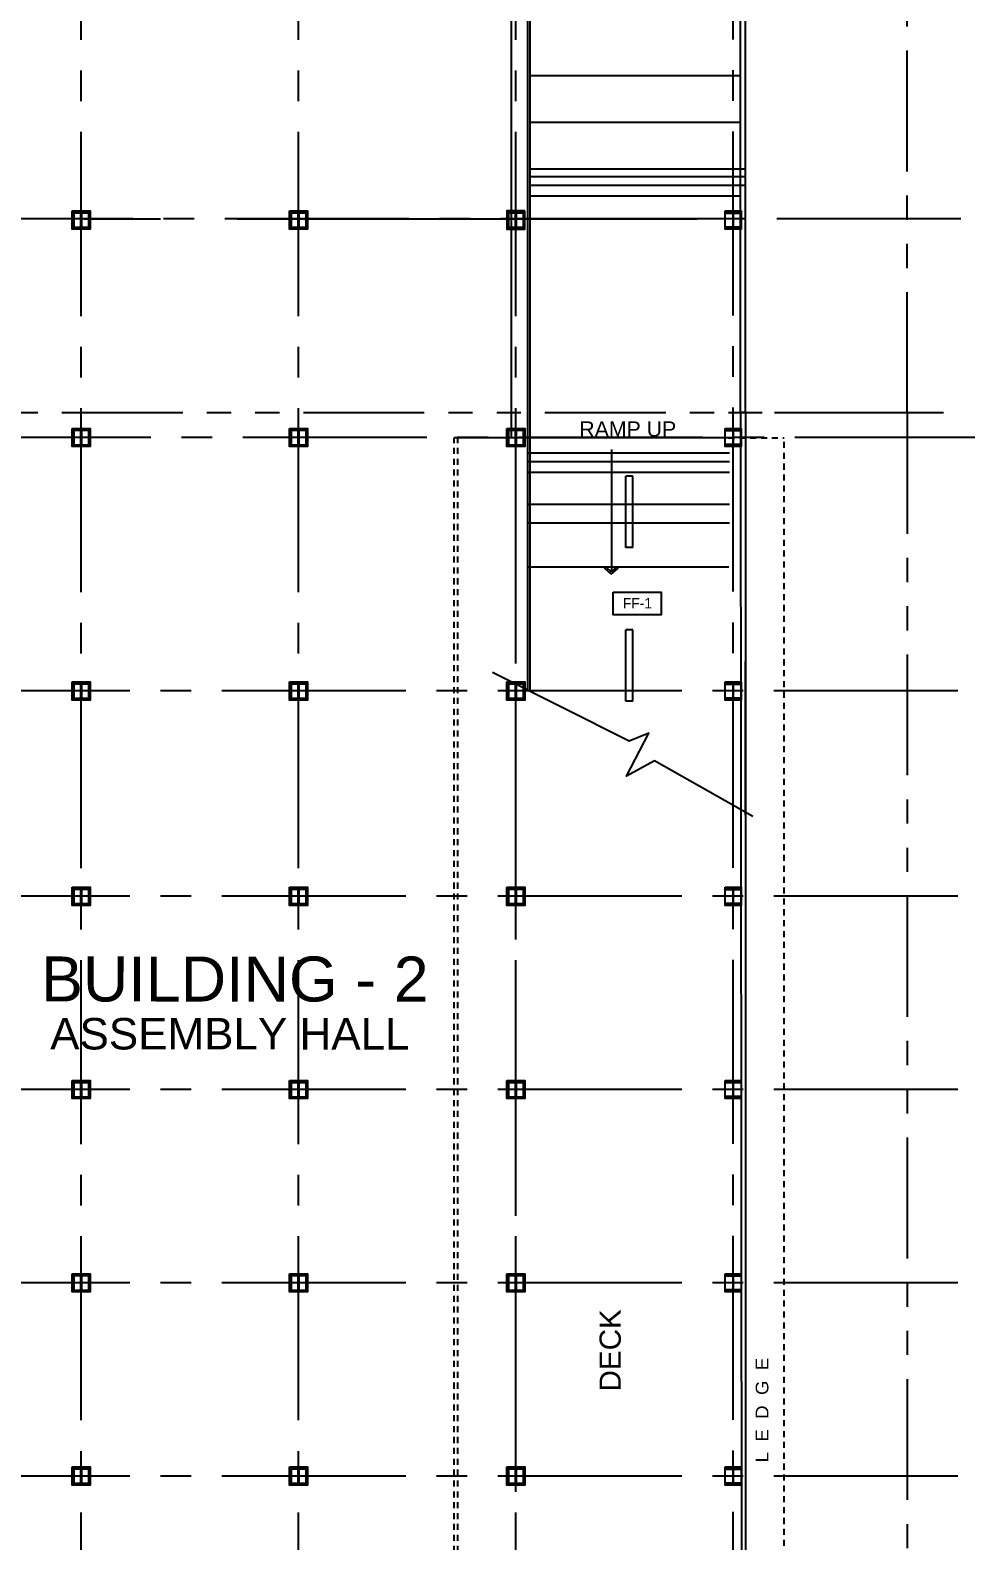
# Model space of a CAD drawing. Header units: millimetres. Extents: x 2148 to 2681, y 758 to 986.
# Drawn here: x 2435.99 to 2455.36, y 937.63 to 968.9 of the extents above; entities that cross this region are included whole.
import ezdxf

# ---------------------------------------------------------------- set-up
doc = ezdxf.new("R2010")
doc.units = ezdxf.units.MM
for name, pattern in [('CENTER2', [28.575, 19.05, -3.175, 3.175, -3.175]), ('HIDDEN', [0.375, 0.25, -0.125]), ('PHANTOM2', [1.25, 0.625, -0.125, 0.125, -0.125, 0.125, -0.125])]:
    doc.linetypes.add(name, pattern=pattern)
for name, color, linetype in [('3TX-TITLE', 3, 'Continuous'), ('cladding', 2, 'Continuous'), ('COL-EX', 2, 'Continuous'), ('COL-IN', 2, 'Continuous'), ('D', 1, 'Continuous'), ('DR', 7, 'Continuous'), ('ELAYOUT', 4, 'Continuous'), ('FIXTURE', 1, 'Continuous'), ('HATCH', 8, 'Continuous'), ('S_GRID LINES', 252, 'Continuous'), ('TEXT', 6, 'Continuous')]:
    doc.layers.add(name, color=color, linetype=linetype)
doc.styles.add('MMTX$0$ESMX$0$X-OPTA1D', font='x-opta1d')
doc.styles.add('SWISS', font='swissl.ttf')

msp = doc.modelspace()

# ---------------------------------------------------------------- linework, layer by layer
at = {"ltscale": 0.5, "elevation": 0}
msp.add_lwpolyline([(2448.0615716, 957.2694403), (2449.0539463, 957.2694403), (2449.0539463, 956.7997052), (2448.0615716, 956.7997052)], close=True, dxfattribs=at)
at = {"layer": '3TX-TITLE', "linetype": 'PHANTOM2', "ltscale": 4}
for q in [(2454.1496173, 981.6577326, 0), (2454.1496173, 922.9776771, 0)]:
    msp.add_line((2454.1496173, 960.9754912, 0), q, dxfattribs=at)
at = {"layer": '3TX-TITLE', "linetype": 'PHANTOM2', "ltscale": 4, "elevation": 0}
for points in [[(2454.1496173, 960.9754912), (2391.8018229, 960.9754912), (2391.8018229, 922.9776771), (2454.1496173, 922.9776771)], [(2454.8996173, 960.9754912), (2450.448657, 960.9754912)]]:
    msp.add_lwpolyline(points, dxfattribs=at)
at = {"layer": 'cladding', "elevation": 0}
for points in [[(2436.8589329, 965.156811), (2437.2339329, 965.156811), (2437.2339329, 964.781811), (2436.8589329, 964.781811)], [(2441.3589329, 965.156811), (2441.7339329, 965.156811), (2441.7339329, 964.781811), (2441.3589329, 964.781811)], [(2446.2339329, 965.156811), (2445.8589329, 965.156811), (2445.8589329, 964.781811), (2446.2339329, 964.781811)], [(2450.3839329, 965.156811), (2450.7089329, 965.156811), (2450.7089329, 964.781811), (2450.3839329, 964.781811)], [(2436.8589329, 960.656811), (2437.2339329, 960.656811), (2437.2339329, 960.281811), (2436.8589329, 960.281811)], [(2441.3589329, 960.656811), (2441.7339329, 960.656811), (2441.7339329, 960.281811), (2441.3589329, 960.281811)], [(2445.8589329, 960.656811), (2446.2339329, 960.656811), (2446.2339329, 960.281811), (2445.8589329, 960.281811)], [(2450.3839329, 960.656811), (2450.7089329, 960.656811), (2450.7089329, 960.281811), (2450.3839329, 960.281811)], [(2436.8589329, 955.406811), (2437.2339329, 955.406811), (2437.2339329, 955.031811), (2436.8589329, 955.031811)], [(2441.3589329, 955.406811), (2441.7339329, 955.406811), (2441.7339329, 955.031811), (2441.3589329, 955.031811)], [(2445.8589329, 955.406811), (2446.2339329, 955.406811), (2446.2339329, 955.031811), (2445.8589329, 955.031811)], [(2450.3839329, 955.406811), (2450.7089329, 955.406811), (2450.7089329, 955.031811), (2450.3839329, 955.031811)], [(2436.8589329, 951.156811), (2437.2339329, 951.156811), (2437.2339329, 950.781811), (2436.8589329, 950.781811)], [(2441.3589329, 951.156811), (2441.7339329, 951.156811), (2441.7339329, 950.781811), (2441.3589329, 950.781811)], [(2445.8589329, 951.156811), (2446.2339329, 951.156811), (2446.2339329, 950.781811), (2445.8589329, 950.781811)], [(2450.3839329, 951.156811), (2450.7089329, 951.156811), (2450.7089329, 950.781811), (2450.3839329, 950.781811)], [(2436.8589329, 947.156811), (2437.2339329, 947.156811), (2437.2339329, 946.781811), (2436.8589329, 946.781811)], [(2441.3589329, 947.156811), (2441.7339329, 947.156811), (2441.7339329, 946.781811), (2441.3589329, 946.781811)], [(2445.8589329, 947.156811), (2446.2339329, 947.156811), (2446.2339329, 946.781811), (2445.8589329, 946.781811)], [(2450.3839329, 947.156811), (2450.7089329, 947.156811), (2450.7089329, 946.781811), (2450.3839329, 946.781811)], [(2436.8589329, 943.156811), (2437.2339329, 943.156811), (2437.2339329, 942.781811), (2436.8589329, 942.781811)], [(2441.3589329, 943.156811), (2441.7339329, 943.156811), (2441.7339329, 942.781811), (2441.3589329, 942.781811)], [(2445.8589329, 943.156811), (2446.2339329, 943.156811), (2446.2339329, 942.781811), (2445.8589329, 942.781811)], [(2450.3839329, 943.156811), (2450.7089329, 943.156811), (2450.7089329, 942.781811), (2450.3839329, 942.781811)], [(2436.8589329, 939.156811), (2437.2339329, 939.156811), (2437.2339329, 938.781811), (2436.8589329, 938.781811)], [(2441.3589329, 939.156811), (2441.7339329, 939.156811), (2441.7339329, 938.781811), (2441.3589329, 938.781811)], [(2445.8589329, 939.156811), (2446.2339329, 939.156811), (2446.2339329, 938.781811), (2445.8589329, 938.781811)], [(2450.3839329, 939.156811), (2450.7089329, 939.156811), (2450.7089329, 938.781811), (2450.3839329, 938.781811)]]:
    msp.add_lwpolyline(points, close=True, dxfattribs=at)
at = {"layer": 'COL-EX'}
for points in [[(2450.5564709, 965.114311), (2450.6989709, 965.114311), (2450.6989709, 965.144311), (2450.3989709, 965.144311), (2450.3989709, 965.114311), (2450.5414709, 965.114311), (2450.5414709, 964.824311), (2450.3989709, 964.824311), (2450.3989709, 964.794311), (2450.6989709, 964.794311), (2450.6989709, 964.824311), (2450.5564709, 964.824311)], [(2450.5564709, 960.614311), (2450.6989709, 960.614311), (2450.6989709, 960.644311), (2450.3989709, 960.644311), (2450.3989709, 960.614311), (2450.5414709, 960.614311), (2450.5414709, 960.324311), (2450.3989709, 960.324311), (2450.3989709, 960.294311), (2450.6989709, 960.294311), (2450.6989709, 960.324311), (2450.5564709, 960.324311)], [(2450.5564709, 955.364311), (2450.6989709, 955.364311), (2450.6989709, 955.394311), (2450.3989709, 955.394311), (2450.3989709, 955.364311), (2450.5414709, 955.364311), (2450.5414709, 955.074311), (2450.3989709, 955.074311), (2450.3989709, 955.044311), (2450.6989709, 955.044311), (2450.6989709, 955.074311), (2450.5564709, 955.074311)], [(2450.5564709, 951.114311), (2450.6989709, 951.114311), (2450.6989709, 951.144311), (2450.3989709, 951.144311), (2450.3989709, 951.114311), (2450.5414709, 951.114311), (2450.5414709, 950.824311), (2450.3989709, 950.824311), (2450.3989709, 950.794311), (2450.6989709, 950.794311), (2450.6989709, 950.824311), (2450.5564709, 950.824311)], [(2450.5564709, 947.114311), (2450.6989709, 947.114311), (2450.6989709, 947.144311), (2450.3989709, 947.144311), (2450.3989709, 947.114311), (2450.5414709, 947.114311), (2450.5414709, 946.824311), (2450.3989709, 946.824311), (2450.3989709, 946.794311), (2450.6989709, 946.794311), (2450.6989709, 946.824311), (2450.5564709, 946.824311)], [(2450.5564709, 943.114311), (2450.6989709, 943.114311), (2450.6989709, 943.144311), (2450.3989709, 943.144311), (2450.3989709, 943.114311), (2450.5414709, 943.114311), (2450.5414709, 942.824311), (2450.3989709, 942.824311), (2450.3989709, 942.794311), (2450.6989709, 942.794311), (2450.6989709, 942.824311), (2450.5564709, 942.824311)], [(2450.5564709, 939.114311), (2450.6989709, 939.114311), (2450.6989709, 939.144311), (2450.3989709, 939.144311), (2450.3989709, 939.114311), (2450.5414709, 939.114311), (2450.5414709, 938.824311), (2450.3989709, 938.824311), (2450.3989709, 938.794311), (2450.6989709, 938.794311), (2450.6989709, 938.824311), (2450.5564709, 938.824311)]]:
    msp.add_lwpolyline(points, close=True, dxfattribs=at)
at = {"layer": 'COL-IN'}
for p, q in [((2436.8739709, 965.144311), (2437.2239709, 965.144311)), ((2436.8739709, 964.794311), (2436.8739709, 965.144311)), ((2436.8739709, 965.119311), (2437.2239709, 965.119311)), ((2436.8989709, 964.819311), (2436.8989709, 965.119311)), ((2437.0364709, 964.819311), (2437.0364709, 965.119311)), ((2437.0614709, 964.819311), (2437.0614709, 965.119311)), ((2437.1989709, 965.119311), (2437.1989709, 964.819311)), ((2437.2239709, 965.144311), (2437.2239709, 964.794311)), ((2441.3739709, 965.144311), (2441.7239709, 965.144311)), ((2441.3739709, 964.794311), (2441.3739709, 965.144311)), ((2441.3739709, 965.119311), (2441.7239709, 965.119311)), ((2441.3989709, 964.819311), (2441.3989709, 965.119311)), ((2441.5364709, 964.819311), (2441.5364709, 965.119311)), ((2441.5614709, 964.819311), (2441.5614709, 965.119311)), ((2441.6989709, 965.119311), (2441.6989709, 964.819311)), ((2441.7239709, 965.144311), (2441.7239709, 964.794311)), ((2445.8739709, 965.144311), (2446.2239709, 965.144311)), ((2445.8739709, 964.794311), (2445.8739709, 965.144311)), ((2445.8739709, 965.119311), (2446.2239709, 965.119311)), ((2445.8989709, 964.819311), (2445.8989709, 965.119311)), ((2446.0364709, 964.819311), (2446.0364709, 965.119311)), ((2446.0614709, 964.819311), (2446.0614709, 965.119311)), ((2446.1989709, 965.119311), (2446.1989709, 964.819311)), ((2446.2239709, 965.144311), (2446.2239709, 964.794311)), ((2436.8739709, 964.819311), (2437.2239709, 964.819311)), ((2437.2239709, 964.794311), (2436.8739709, 964.794311)), ((2441.3739709, 964.819311), (2441.7239709, 964.819311)), ((2441.7239709, 964.794311), (2441.3739709, 964.794311)), ((2445.8739709, 964.819311), (2446.2239709, 964.819311)), ((2446.2239709, 964.794311), (2445.8739709, 964.794311)), ((2436.8739709, 960.644311), (2437.2239709, 960.644311)), ((2436.8739709, 960.294311), (2436.8739709, 960.644311)), ((2436.8739709, 960.619311), (2437.2239709, 960.619311)), ((2436.8989709, 960.319311), (2436.8989709, 960.619311)), ((2437.0364709, 960.319311), (2437.0364709, 960.619311)), ((2437.0614709, 960.319311), (2437.0614709, 960.619311)), ((2437.1989709, 960.619311), (2437.1989709, 960.319311)), ((2437.2239709, 960.644311), (2437.2239709, 960.294311)), ((2441.3739709, 960.644311), (2441.7239709, 960.644311)), ((2441.3739709, 960.294311), (2441.3739709, 960.644311)), ((2441.3739709, 960.619311), (2441.7239709, 960.619311)), ((2441.3989709, 960.319311), (2441.3989709, 960.619311)), ((2441.5364709, 960.319311), (2441.5364709, 960.619311)), ((2441.5614709, 960.319311), (2441.5614709, 960.619311)), ((2441.6989709, 960.619311), (2441.6989709, 960.319311)), ((2441.7239709, 960.644311), (2441.7239709, 960.294311)), ((2445.8739709, 960.644311), (2446.2239709, 960.644311)), ((2445.8739709, 960.294311), (2445.8739709, 960.644311)), ((2445.8739709, 960.619311), (2446.2239709, 960.619311)), ((2445.8989709, 960.319311), (2445.8989709, 960.619311)), ((2446.0364709, 960.319311), (2446.0364709, 960.619311)), ((2446.0614709, 960.319311), (2446.0614709, 960.619311)), ((2446.1989709, 960.619311), (2446.1989709, 960.319311)), ((2446.2239709, 960.644311), (2446.2239709, 960.294311)), ((2436.8739709, 960.319311), (2437.2239709, 960.319311)), ((2437.2239709, 960.294311), (2436.8739709, 960.294311)), ((2441.3739709, 960.319311), (2441.7239709, 960.319311)), ((2441.7239709, 960.294311), (2441.3739709, 960.294311)), ((2445.8739709, 960.319311), (2446.2239709, 960.319311)), ((2446.2239709, 960.294311), (2445.8739709, 960.294311)), ((2436.8739709, 955.394311), (2437.2239709, 955.394311)), ((2436.8739709, 955.044311), (2436.8739709, 955.394311)), ((2436.8739709, 955.369311), (2437.2239709, 955.369311)), ((2436.8989709, 955.069311), (2436.8989709, 955.369311)), ((2437.0364709, 955.069311), (2437.0364709, 955.369311)), ((2437.0614709, 955.069311), (2437.0614709, 955.369311)), ((2437.1989709, 955.369311), (2437.1989709, 955.069311)), ((2437.2239709, 955.394311), (2437.2239709, 955.044311)), ((2441.3739709, 955.394311), (2441.7239709, 955.394311)), ((2441.3739709, 955.044311), (2441.3739709, 955.394311)), ((2441.3739709, 955.369311), (2441.7239709, 955.369311)), ((2441.3989709, 955.069311), (2441.3989709, 955.369311)), ((2441.5364709, 955.069311), (2441.5364709, 955.369311)), ((2441.5614709, 955.069311), (2441.5614709, 955.369311)), ((2441.6989709, 955.369311), (2441.6989709, 955.069311)), ((2441.7239709, 955.394311), (2441.7239709, 955.044311)), ((2445.8739709, 955.394311), (2446.2239709, 955.394311)), ((2445.8739709, 955.044311), (2445.8739709, 955.394311)), ((2445.8739709, 955.369311), (2446.2239709, 955.369311)), ((2445.8989709, 955.069311), (2445.8989709, 955.369311)), ((2446.0364709, 955.069311), (2446.0364709, 955.369311)), ((2446.0614709, 955.069311), (2446.0614709, 955.369311)), ((2446.1989709, 955.369311), (2446.1989709, 955.069311)), ((2446.2239709, 955.394311), (2446.2239709, 955.044311)), ((2436.8739709, 955.069311), (2437.2239709, 955.069311)), ((2437.2239709, 955.044311), (2436.8739709, 955.044311)), ((2441.3739709, 955.069311), (2441.7239709, 955.069311)), ((2441.7239709, 955.044311), (2441.3739709, 955.044311)), ((2445.8739709, 955.069311), (2446.2239709, 955.069311)), ((2446.2239709, 955.044311), (2445.8739709, 955.044311)), ((2436.8739709, 951.144311), (2437.2239709, 951.144311)), ((2436.8739709, 950.794311), (2436.8739709, 951.144311)), ((2436.8739709, 951.119311), (2437.2239709, 951.119311)), ((2436.8989709, 950.819311), (2436.8989709, 951.119311)), ((2437.0364709, 950.819311), (2437.0364709, 951.119311)), ((2437.0614709, 950.819311), (2437.0614709, 951.119311)), ((2437.1989709, 951.119311), (2437.1989709, 950.819311)), ((2437.2239709, 951.144311), (2437.2239709, 950.794311)), ((2441.3739709, 951.144311), (2441.7239709, 951.144311)), ((2441.3739709, 950.794311), (2441.3739709, 951.144311)), ((2441.3739709, 951.119311), (2441.7239709, 951.119311)), ((2441.3989709, 950.819311), (2441.3989709, 951.119311)), ((2441.5364709, 950.819311), (2441.5364709, 951.119311)), ((2441.5614709, 950.819311), (2441.5614709, 951.119311)), ((2441.6989709, 951.119311), (2441.6989709, 950.819311)), ((2441.7239709, 951.144311), (2441.7239709, 950.794311)), ((2445.8739709, 951.144311), (2446.2239709, 951.144311)), ((2445.8739709, 950.794311), (2445.8739709, 951.144311)), ((2445.8739709, 951.119311), (2446.2239709, 951.119311)), ((2445.8989709, 950.819311), (2445.8989709, 951.119311)), ((2446.0364709, 950.819311), (2446.0364709, 951.119311)), ((2446.0614709, 950.819311), (2446.0614709, 951.119311)), ((2446.1989709, 951.119311), (2446.1989709, 950.819311)), ((2446.2239709, 951.144311), (2446.2239709, 950.794311)), ((2436.8739709, 950.819311), (2437.2239709, 950.819311)), ((2437.2239709, 950.794311), (2436.8739709, 950.794311)), ((2441.3739709, 950.819311), (2441.7239709, 950.819311)), ((2441.7239709, 950.794311), (2441.3739709, 950.794311)), ((2445.8739709, 950.819311), (2446.2239709, 950.819311)), ((2446.2239709, 950.794311), (2445.8739709, 950.794311)), ((2436.8739709, 947.144311), (2437.2239709, 947.144311)), ((2436.8739709, 946.794311), (2436.8739709, 947.144311)), ((2436.8739709, 947.119311), (2437.2239709, 947.119311)), ((2436.8989709, 946.819311), (2436.8989709, 947.119311)), ((2437.0364709, 946.819311), (2437.0364709, 947.119311)), ((2437.0614709, 946.819311), (2437.0614709, 947.119311)), ((2437.1989709, 947.119311), (2437.1989709, 946.819311)), ((2437.2239709, 947.144311), (2437.2239709, 946.794311)), ((2441.3739709, 947.144311), (2441.7239709, 947.144311)), ((2441.3739709, 946.794311), (2441.3739709, 947.144311)), ((2441.3739709, 947.119311), (2441.7239709, 947.119311)), ((2441.3989709, 946.819311), (2441.3989709, 947.119311)), ((2441.5364709, 946.819311), (2441.5364709, 947.119311)), ((2441.5614709, 946.819311), (2441.5614709, 947.119311)), ((2441.6989709, 947.119311), (2441.6989709, 946.819311)), ((2441.7239709, 947.144311), (2441.7239709, 946.794311)), ((2445.8739709, 947.144311), (2446.2239709, 947.144311)), ((2445.8739709, 946.794311), (2445.8739709, 947.144311)), ((2445.8739709, 947.119311), (2446.2239709, 947.119311)), ((2445.8989709, 946.819311), (2445.8989709, 947.119311)), ((2446.0364709, 946.819311), (2446.0364709, 947.119311)), ((2446.0614709, 946.819311), (2446.0614709, 947.119311)), ((2446.1989709, 947.119311), (2446.1989709, 946.819311)), ((2446.2239709, 947.144311), (2446.2239709, 946.794311)), ((2436.8739709, 946.819311), (2437.2239709, 946.819311)), ((2437.2239709, 946.794311), (2436.8739709, 946.794311)), ((2441.3739709, 946.819311), (2441.7239709, 946.819311)), ((2441.7239709, 946.794311), (2441.3739709, 946.794311)), ((2445.8739709, 946.819311), (2446.2239709, 946.819311)), ((2446.2239709, 946.794311), (2445.8739709, 946.794311)), ((2436.8739709, 943.144311), (2437.2239709, 943.144311)), ((2436.8739709, 942.794311), (2436.8739709, 943.144311)), ((2436.8739709, 943.119311), (2437.2239709, 943.119311)), ((2436.8989709, 942.819311), (2436.8989709, 943.119311)), ((2437.0364709, 942.819311), (2437.0364709, 943.119311)), ((2437.0614709, 942.819311), (2437.0614709, 943.119311)), ((2437.1989709, 943.119311), (2437.1989709, 942.819311)), ((2437.2239709, 943.144311), (2437.2239709, 942.794311)), ((2441.3739709, 943.144311), (2441.7239709, 943.144311)), ((2441.3739709, 942.794311), (2441.3739709, 943.144311)), ((2441.3739709, 943.119311), (2441.7239709, 943.119311)), ((2441.3989709, 942.819311), (2441.3989709, 943.119311)), ((2441.5364709, 942.819311), (2441.5364709, 943.119311)), ((2441.5614709, 942.819311), (2441.5614709, 943.119311)), ((2441.6989709, 943.119311), (2441.6989709, 942.819311)), ((2441.7239709, 943.144311), (2441.7239709, 942.794311)), ((2445.8739709, 943.144311), (2446.2239709, 943.144311)), ((2445.8739709, 942.794311), (2445.8739709, 943.144311)), ((2445.8739709, 943.119311), (2446.2239709, 943.119311)), ((2445.8989709, 942.819311), (2445.8989709, 943.119311)), ((2446.0364709, 942.819311), (2446.0364709, 943.119311)), ((2446.0614709, 942.819311), (2446.0614709, 943.119311)), ((2446.1989709, 943.119311), (2446.1989709, 942.819311)), ((2446.2239709, 943.144311), (2446.2239709, 942.794311)), ((2436.8739709, 942.819311), (2437.2239709, 942.819311)), ((2437.2239709, 942.794311), (2436.8739709, 942.794311)), ((2441.3739709, 942.819311), (2441.7239709, 942.819311)), ((2441.7239709, 942.794311), (2441.3739709, 942.794311)), ((2445.8739709, 942.819311), (2446.2239709, 942.819311)), ((2446.2239709, 942.794311), (2445.8739709, 942.794311)), ((2436.8739709, 939.144311), (2437.2239709, 939.144311)), ((2436.8739709, 938.794311), (2436.8739709, 939.144311)), ((2436.8739709, 939.119311), (2437.2239709, 939.119311)), ((2436.8989709, 938.819311), (2436.8989709, 939.119311)), ((2437.0364709, 938.819311), (2437.0364709, 939.119311)), ((2437.0614709, 938.819311), (2437.0614709, 939.119311)), ((2437.1989709, 939.119311), (2437.1989709, 938.819311)), ((2437.2239709, 939.144311), (2437.2239709, 938.794311)), ((2441.3739709, 939.144311), (2441.7239709, 939.144311)), ((2441.3739709, 938.794311), (2441.3739709, 939.144311)), ((2441.3739709, 939.119311), (2441.7239709, 939.119311)), ((2441.3989709, 938.819311), (2441.3989709, 939.119311)), ((2441.5364709, 938.819311), (2441.5364709, 939.119311)), ((2441.5614709, 938.819311), (2441.5614709, 939.119311)), ((2441.6989709, 939.119311), (2441.6989709, 938.819311)), ((2441.7239709, 939.144311), (2441.7239709, 938.794311)), ((2445.8739709, 939.144311), (2446.2239709, 939.144311)), ((2445.8739709, 938.794311), (2445.8739709, 939.144311)), ((2445.8739709, 939.119311), (2446.2239709, 939.119311)), ((2445.8989709, 938.819311), (2445.8989709, 939.119311)), ((2446.0364709, 938.819311), (2446.0364709, 939.119311)), ((2446.0614709, 938.819311), (2446.0614709, 939.119311)), ((2446.1989709, 939.119311), (2446.1989709, 938.819311)), ((2446.2239709, 939.144311), (2446.2239709, 938.794311)), ((2436.8739709, 938.819311), (2437.2239709, 938.819311)), ((2437.2239709, 938.794311), (2436.8739709, 938.794311)), ((2441.3739709, 938.819311), (2441.7239709, 938.819311)), ((2441.7239709, 938.794311), (2441.3739709, 938.794311)), ((2445.8739709, 938.819311), (2446.2239709, 938.819311)), ((2446.2239709, 938.794311), (2445.8739709, 938.794311))]:
    msp.add_line(p, q, dxfattribs=at)
at = {"layer": 'D', "ltscale": 0.5}
for p, q in [((2445.9472136, 977.500705, 0), (2445.9472136, 960.4622324, 0)), ((2446.288657, 973.0056946, 0), (2446.288657, 955.2379142, 0)), ((2446.338657, 973.0056946, 0), (2446.338657, 955.2128954, 0))]:
    msp.add_line(p, q, dxfattribs=at)
at = {"layer": 'D', "ltscale": 0.5, "elevation": 0}
msp.add_lwpolyline([(2450.9557503, 952.6211908), (2448.9193676, 953.7760856), (2448.3374929, 953.4558682), (2448.8029391, 954.3486298), (2448.3956625, 954.1836179), (2445.5641166, 955.6004574)], dxfattribs=at)
at = {"layer": 'DR', "ltscale": 10}
for p, q in [((2450.6984825, 960.9738663, 0), (2450.7305382, 926.8276861, 0)), ((2450.7984825, 960.9871252, 0), (2450.7984825, 939.229311, 0)), ((2450.7984825, 960.9871252, 0), (2450.7984825, 926.8276861, 0)), ((2450.5489709, 960.4638573, 0), (2444.7709895, 960.4638573, 0))]:
    msp.add_line(p, q, dxfattribs=at)
at = {"layer": 'DR', "linetype": 'HIDDEN', "ltscale": 0.5}
for p, q in [((2444.7713598, 926.8276861, 0), (2444.7709895, 960.4638573, 0)), ((2444.8463598, 926.8276861, 0), (2444.8459895, 960.4638573, 0)), ((2450.4491373, 960.4622324, 0), (2451.5989709, 960.4622324, 0)), ((2451.5989709, 926.7260611, 0), (2451.5989709, 960.4622324, 0))]:
    msp.add_line(p, q, dxfattribs=at)
at = {"layer": 'ELAYOUT', "ltscale": 10}
for p, q in [((2450.7984825, 952.6520405, 0), (2450.7984825, 955.8303236, 0)), ((2450.7984825, 955.8303236, 0), (2450.7984825, 952.6520405, 0)), ((2450.7984825, 955.8303236, 0), (2450.7984825, 952.6520405, 0))]:
    msp.add_line(p, q, dxfattribs=at)
at = {"layer": 'ELAYOUT', "linetype": 'ByBlock', "ltscale": 0.5}
for p, q in [((2450.7984825, 955.5020405, 0), (2450.7987965, 955.5020405, 0)), ((2450.7984825, 955.5020405, 0), (2450.7987965, 955.5020405, 0)), ((2450.7987965, 955.5020405, 0), (2450.7987965, 955.4020405, 0)), ((2450.7987965, 955.4619425, 0), (2450.7987965, 955.4020405, 0))]:
    msp.add_line(p, q, dxfattribs=at)
at = {"layer": 'FIXTURE', "linetype": 'ByBlock', "ltscale": 0.5}
for p, q in [((2450.6987965, 960.9787411, 0), (2450.6987965, 977.9126712, 0)), ((2450.7987965, 960.990375), (2450.7987965, 978.0126712)), ((2450.6987965, 960.990375), (2450.7987965, 960.990375))]:
    msp.add_line(p, q, dxfattribs=at)
at = {"layer": 'HATCH', "linetype": 'ByBlock', "ltscale": 0.5}
for p, q in [((2450.6987965, 967.9537216), (2446.3478212, 967.9537216, 0)), ((2450.6987965, 966.9899311), (2446.3478212, 966.9899311, 0)), ((2450.7987965, 966.0204608), (2446.3478212, 966.0204608, 0)), ((2450.7987965, 965.8624567), (2446.3478212, 965.8624567, 0)), ((2450.7987965, 965.6829074), (2446.3478212, 965.6829074, 0)), ((2450.6987965, 965.4655722), (2446.3478212, 965.4655722, 0)), ((2450.6142633, 964.9910277, 0), (2446.288657, 964.9910277, 0)), ((2450.4673248, 960.1434518, 0), (2446.288657, 960.1434518, 0)), ((2448.0256717, 960.2222324, 0), (2448.0256717, 957.6922806, 0)), ((2450.4673248, 959.9639026, 0), (2446.288657, 959.9639026, 0)), ((2450.4673248, 959.7465674, 0), (2446.288657, 959.7465674, 0)), ((2448.3216628, 958.1891169, 0), (2448.3216628, 959.6686916, 0)), ((2448.4716628, 959.6686916, 0), (2448.3216628, 959.6686916, 0)), ((2448.4716628, 958.1891169, 0), (2448.4716628, 959.6686916, 0)), ((2450.4673248, 959.0821554, 0), (2446.288657, 959.0821554, 0)), ((2450.4673248, 958.6919856, 0), (2446.288598, 958.6919856, 0)), ((2448.4716628, 958.1891169, 0), (2448.3216628, 958.1891169, 0)), ((2450.4596806, 957.7845844, 0), (2446.2810128, 957.7845844, 0)), ((2448.3216628, 955.0063497, 0), (2448.3216628, 956.4859244, 0)), ((2448.4716628, 956.4859244, 0), (2448.3216628, 956.4859244, 0)), ((2448.4716628, 955.0063497, 0), (2448.4716628, 956.4859244, 0)), ((2450.7984825, 952.7504156, 0), (2450.7987965, 955.7303176, 0)), ((2448.4716628, 955.0063497, 0), (2448.3216628, 955.0063497, 0))]:
    msp.add_line(p, q, dxfattribs=at)
at = {"layer": 'HATCH', "linetype": 'CENTER2', "ltscale": 0.5}
msp.add_line((2449.798657, 964.9894027, 0), (2431.558657, 964.9894027, 0), dxfattribs=at)
at = {"layer": 'HATCH', "color": 7, "linetype": 'ByBlock', "ltscale": 0.5, "elevation": 0}
for points in [[(2448.0232021, 957.640066), (2447.8869951, 957.7589617), (2447.9116642, 957.7913866), (2448.0232021, 957.6900367)], [(2448.0232021, 957.640066), (2448.1594091, 957.7589617), (2448.1347401, 957.7913866), (2448.0232021, 957.6900367)]]:
    msp.add_lwpolyline(points, dxfattribs=at)
at = {"layer": 'S_GRID LINES', "linetype": 'CENTER2', "ltscale": 0.2}
for p, q in [((2450.5489709, 922.9864313), (2450.5489709, 982.0412557)), ((2441.5489709, 922.9776771, 0), (2441.5489709, 977.6423299, 0)), ((2446.0489709, 922.9776771, 0), (2446.0489709, 977.6173299, 0)), ((2450.5489709, 922.9864313, 0), (2450.5489709, 977.7499258, 0)), ((2437.0489709, 922.9776771, 0), (2437.0489709, 977.2777732, 0)), ((2455.2586899, 964.9914942, 0), (2392.5518229, 964.9914942, 0)), ((2455.6327973, 960.4692324, 0), (2392.9847485, 960.4692324, 0)), ((2446.0489764, 927.2139985, 0), (2446.0486104, 960.4638573)), ((2455.1998717, 955.2203176), (2392.5518229, 955.2203176)), ((2455.1998717, 950.9709359, 0), (2392.5518229, 950.9709359, 0)), ((2455.1998717, 946.9709359, 0), (2392.5518229, 946.9709359, 0)), ((2455.1998717, 942.969311), (2392.5518229, 942.969311)), ((2455.1998717, 938.969311), (2392.5518229, 938.969311))]:
    msp.add_line(p, q, dxfattribs=at)

# ---------------------------------------------------------------- texts
at = {"color": 2, "style": 'MMTX$0$ESMX$0$X-OPTA1D', "width": 1.1}
msp.add_text('L  E  D  G  E', height=0.2625, rotation=90, dxfattribs=at).set_placement((2451.2755667, 939.251381, 0))
at = {"color": 2, "insert": (2448.5638937, 957.0371814, 0), "char_height": 0.21537251, "width": 3.970154439, "attachment_point": 5, "style": 'MMTX$0$ESMX$0$X-OPTA1D'}
msp.add_mtext('FF-1', dxfattribs=at)
at = {"layer": 'TEXT', "style": 'SWISS'}
msp.add_text('RAMP UP', height=0.31518889, dxfattribs=at).set_placement((2447.3616791, 960.4856906, 0))
for s, height, rotation, p in [('BUILDING - 2', 0.931411859, 359.98971085, (2436.2159426, 948.7930645, 0.0000003)), ('ASSEMBLY HALL', 0.651988301, 359.98971085, (2436.4046549, 947.7998627, 0.0000002)), ('DECK', 0.439296, 90, (2448.2193652, 940.7187037, 0))]:
    msp.add_text(s, height=height, rotation=rotation, dxfattribs=at).set_placement(p)

doc.saveas('drawing.dxf')
